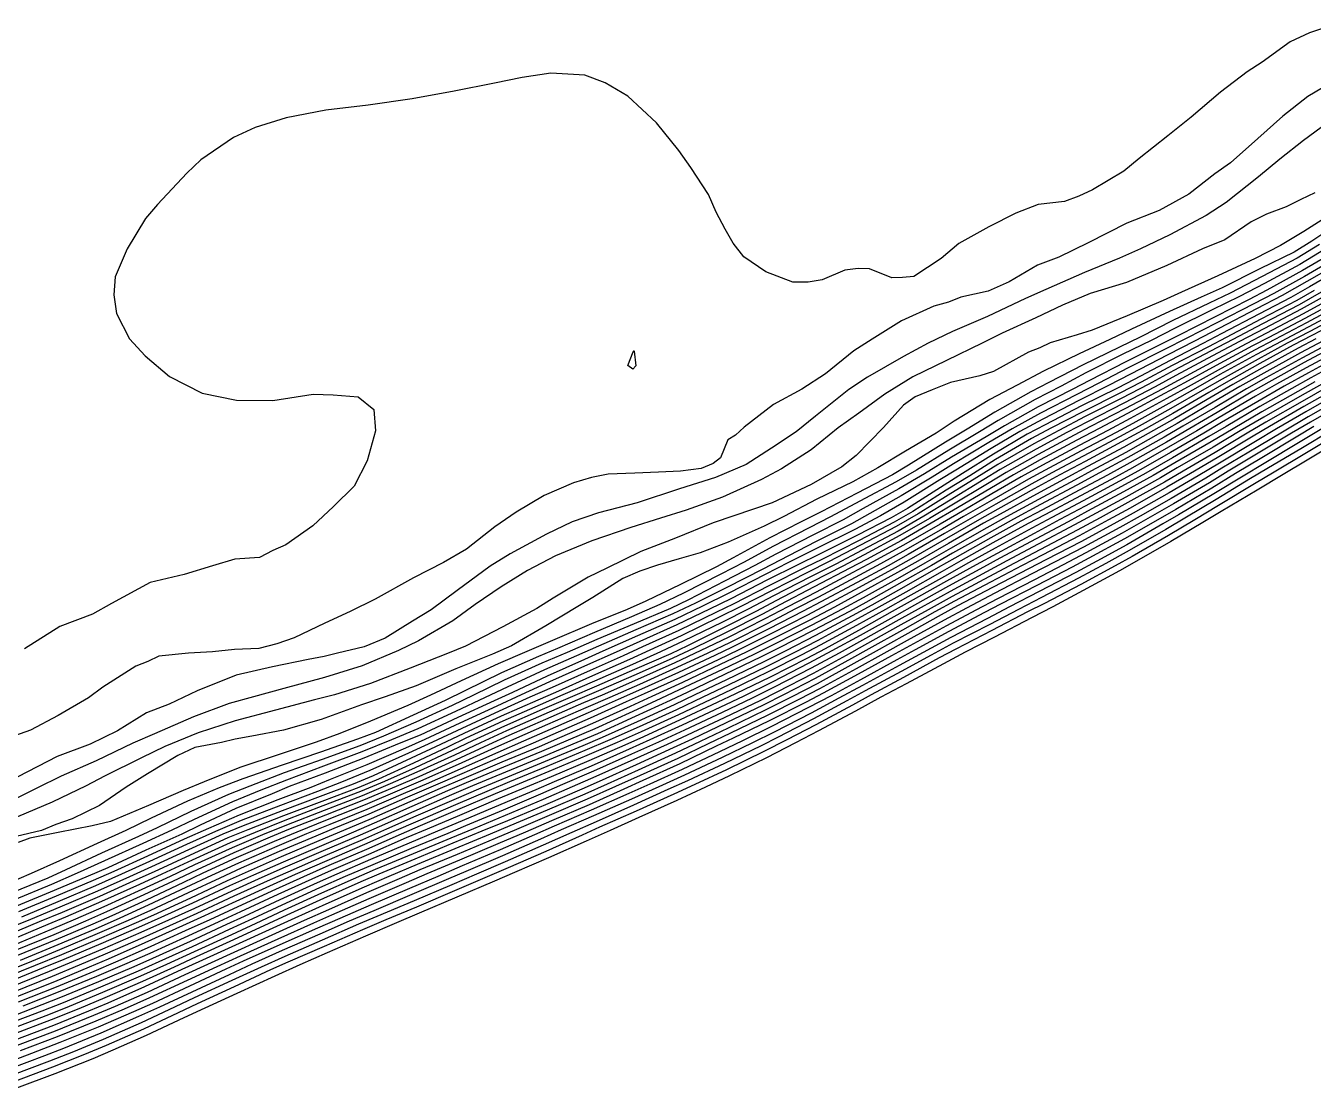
# Model space of a CAD drawing. Header units: feet. Extents: x 333642 to 335017, y 470420 to 471851.
# Drawn here: x 334349.1 to 334493.5, y 470448.7 to 470567.8 of the extents above; entities that cross this region are included whole.
import ezdxf

# ---------------------------------------------------------------- set-up
doc = ezdxf.new("R2010")
doc.units = ezdxf.units.FT
doc.header["$MEASUREMENT"] = 0
doc.layers.add('Contour', color=7, linetype='CONTINUOUS', true_color=0xffffff)

msp = doc.modelspace()

# ---------------------------------------------------------------- linework, layer by layer
at = {"layer": 'Contour', "color": 18, "linetype": 'Continuous', "true_color": 0x000000}
for points, elevation in [([(334495.411228, 470567.811142), (334493.085997, 470567.012875), (334490.903615, 470566.022968), (334487.75949, 470563.738068), (334486.095074, 470562.659394), (334483.082099, 470560.352023), (334479.816042, 470557.572614), (334477.179175, 470555.482964), (334473.957344, 470552.921071), (334472.255388, 470551.490764), (334468.727184, 470549.41479), (334467.197842, 470548.715827), (334465.589373, 470548.109781), (334462.634027, 470547.769231), (334460.118726, 470546.778044), (334457.096961, 470545.263892), (334453.742251, 470543.382172), (334451.774604, 470541.71138), (334448.680093, 470539.707075), (334447.429406, 470539.577859), (334446.227774, 470539.534275), (334443.702462, 470540.535449), (334442.441518, 470540.575112), (334440.971516, 470540.418332), (334438.427456, 470539.326402), (334436.85005, 470539.059794), (334435.102746, 470539.039933), (334432.092008, 470540.198465), (334429.629665, 470541.89854), (334428.409764, 470543.445278), (334427.52075, 470545.000333), (334426.52911, 470546.904319), (334425.66331, 470548.870446), (334423.673396, 470551.930434), (334422.328891, 470553.831512), (334419.825359, 470556.917423), (334416.599409, 470559.903583), (334414.069313, 470561.41056), (334411.801288, 470562.252279), (334407.960423, 470562.485087), (334404.752777, 470562.009581), (334401.651525, 470561.372145), (334397.117598, 470560.465325), (334392.406471, 470559.618247), (334387.495979, 470558.896914), (334382.724064, 470558.339297), (334378.27751, 470557.470426), (334374.799793, 470556.393245), (334372.373405, 470555.268424), (334368.705626, 470552.774324), (334367.148588, 470551.280057), (334363.839666, 470547.760352), (334362.518879, 470546.213761), (334360.441209, 470542.78423), (334359.097796, 470539.647565), (334358.949975, 470537.629341), (334359.253903, 470535.545505), (334360.721117, 470532.693956), (334362.466622, 470530.782391), (334365.186209, 470528.464128), (334368.854443, 470526.606961), (334372.704264, 470525.804591), (334376.809123, 470525.798721), (334381.334944, 470526.512846), (334383.549014, 470526.437927), (334386.352573, 470526.186334), (334388.108918, 470524.763915), (334388.322484, 470522.391996), (334387.3905, 470519.027963), (334385.928018, 470516.195289), (334383.584832, 470513.880743), (334381.262211, 470511.738803), (334378.259295, 470509.599322), (334376.799434, 470508.945535), (334375.301032, 470508.189209), (334372.52644, 470507.988807), (334370.034185, 470507.252384), (334366.836953, 470506.254591), (334363.02479, 470505.385712), (334358.699527, 470503.01965), (334356.55249, 470501.819971), (334352.887569, 470500.43336), (334348.942016, 470497.954735)], -2), ([(334496.007905, 470561.706247), (334492.887255, 470559.875669), (334490.068657, 470557.680996), (334487.284654, 470555.172779), (334484.196732, 470552.441447), (334482.439387, 470551.222484), (334479.543915, 470548.941509), (334476.213221, 470547.091796), (334472.581395, 470545.677633), (334468.249343, 470543.476027), (334464.970465, 470541.852412), (334462.555849, 470540.975549), (334459.392766, 470539.077265), (334457.02738, 470538.053884), (334453.978587, 470537.363054), (334452.568691, 470536.8135), (334450.954438, 470536.363079), (334447.306451, 470534.733538), (334444.036492, 470532.645319), (334441.970572, 470531.339867), (334438.766867, 470528.768624), (334436.120662, 470527.069143), (334432.934965, 470525.322969), (334429.654265, 470522.811834), (334428.694491, 470521.906977), (334427.83018, 470521.363456), (334427.010512, 470519.348251), (334426.178307, 470518.721179), (334424.824633, 470518.174382), (334422.508474, 470517.868271), (334420.037648, 470517.747898), (334417.401683, 470517.621444), (334414.397632, 470517.508328), (334412.530975, 470517.145185), (334410.512769, 470516.564085), (334407.213509, 470515.118857), (334404.079144, 470513.260234), (334401.707308, 470511.63635), (334398.525695, 470509.10078), (334395.954968, 470507.608778), (334392.567114, 470505.901011), (334388.255709, 470503.512722), (334385.478981, 470502.120845), (334382.635601, 470500.828715), (334379.200554, 470499.177413), (334377.259498, 470498.485437), (334375.21858, 470497.9567), (334372.505948, 470497.849493), (334370.025831, 470497.603305), (334367.3416, 470497.452529), (334364.012811, 470497.116682), (334362.777446, 470496.533877), (334361.410756, 470495.996546), (334357.720032, 470493.637409), (334356.11598, 470492.434573), (334352.729068, 470490.466529), (334349.607295, 470488.818884), (334347.188592, 470487.960452)], -2.5), ([(334495.075372, 470556.931433), (334492.383474, 470554.933036), (334489.763166, 470552.840756), (334487.362436, 470550.861037), (334483.714851, 470548.008251), (334481.47272, 470546.521266), (334477.406365, 470544.353351), (334474.114021, 470542.809747), (334471.767445, 470541.764381), (334467.817458, 470540.125182), (334463.510539, 470538.221673), (334461.214919, 470537.20646), (334456.971442, 470535.224284), (334453.039056, 470533.505617), (334450.312516, 470532.207832), (334447.546601, 470530.738489), (334443.489351, 470528.395711), (334441.401981, 470527.034048), (334437.657423, 470524.011619), (334435.499661, 470522.256473), (334432.727027, 470520.454769), (334429.888714, 470518.614645), (334426.440421, 470517.152659), (334422.408595, 470515.878619), (334417.666374, 470514.326002), (334413.335699, 470513.172254), (334410.361438, 470512.194344), (334407.480349, 470510.777152), (334403.400125, 470508.60409), (334401.162689, 470507.210335), (334397.454691, 470504.470847), (334394.568166, 470502.327833), (334392.47079, 470501.046143), (334389.393879, 470499.124886), (334387.048945, 470498.149627), (334384.036997, 470497.442131), (334382.535787, 470497.073383), (334380.757837, 470496.748173), (334376.762019, 470495.929784), (334372.69095, 470494.997502), (334368.305353, 470493.234392), (334365.166107, 470491.732783), (334362.613822, 470490.777004), (334359.36716, 470488.753316), (334356.315438, 470487.26076), (334352.585469, 470485.852304), (334348.205069, 470483.59463)], -3), ([(334493.681587, 470549.079857), (334492.103669, 470548.310408), (334490.440232, 470547.493025), (334488.262555, 470546.6673), (334486.536153, 470545.836515), (334483.589236, 470543.821882), (334481.083427, 470542.781666), (334477.079593, 470540.925037), (334472.54408, 470539.00832), (334468.473448, 470537.791221), (334465.376529, 470536.493575), (334462.379184, 470535.047504), (334458.616266, 470533.352996), (334456.357591, 470532.201733), (334452.361397, 470530.255319), (334448.579619, 470528.432285), (334445.422098, 470526.480813), (334442.510426, 470524.378427), (334440.215224, 470522.709384), (334437.176905, 470520.271185), (334433.85505, 470518.109971), (334431.590586, 470516.912426), (334427.248045, 470514.937169), (334423.142635, 470513.485711), (334420.291834, 470512.602749), (334416.962634, 470511.535414), (334412.558922, 470510.055691), (334408.506669, 470508.371126), (334405.345975, 470506.705381), (334402.389214, 470504.886125), (334399.472015, 470502.903505), (334396.983038, 470501.08951), (334393.146047, 470498.848374), (334390.888932, 470497.734958), (334386.80207, 470496.032947), (334382.586165, 470494.737936), (334378.03406, 470493.489048), (334374.634475, 470492.552926), (334371.908387, 470491.794537), (334367.885843, 470490.297482), (334363.521733, 470488.418818), (334361.093271, 470487.348185), (334356.967228, 470485.382001), (334353.041485, 470483.639664), (334350.322614, 470482.318703), (334347.473143, 470480.896276)], -3.5), ([(334497.159651, 470546.197736), (334493.331941, 470543.662664), (334491.364055, 470542.439003), (334487.512881, 470540.533827), (334483.262621, 470538.425435), (334480.923936, 470537.360212), (334477.377896, 470535.775832), (334473.115049, 470533.768116), (334470.687193, 470532.612972), (334467.239039, 470531.018318), (334463.224589, 470529.077153), (334460.294889, 470527.512883), (334457.229052, 470525.881731), (334453.223761, 470523.467955), (334451.190259, 470522.128805), (334447.754141, 470520.108766), (334444.66724, 470518.227052), (334441.833329, 470516.669813), (334437.812353, 470514.719682), (334434.109418, 470512.775319), (334431.886894, 470511.686465), (334427.856808, 470509.906359), (334424.722659, 470508.689053), (334422.35254, 470508.020678), (334419.926427, 470507.310663), (334417.94354, 470506.640728), (334416.035609, 470505.835142), (334412.699556, 470503.674772), (334411.007456, 470502.67775), (334407.430202, 470500.50051), (334403.548736, 470498.26928), (334401.449869, 470497.352622), (334397.334676, 470495.69837), (334392.889267, 470493.803332), (334389.392639, 470492.558608), (334386.726044, 470491.641723), (334382.219334, 470490.004265), (334377.995839, 470488.829764), (334374.426714, 470488.140295), (334372.559545, 470487.796531), (334371.053775, 470487.439884), (334368.049429, 470486.854032), (334366.12105, 470485.98615), (334362.736237, 470483.901356), (334360.33187, 470482.441016), (334357.367866, 470480.3489), (334354.300987, 470478.853269), (334352.447646, 470478.223038), (334350.849291, 470477.548352), (334348.013968, 470476.879026)], -4.5), ([(334496.13402, 470547.090714), (334492.451383, 470544.720817), (334489.82682, 470543.18454), (334486.973901, 470541.702499), (334482.785733, 470539.777158), (334478.706621, 470537.915936), (334476.676013, 470537.000794), (334472.610365, 470535.289017), (334468.699512, 470533.675017), (334467.000079, 470533.132814), (334463.999756, 470532.252627), (334462.820334, 470531.691481), (334461.556404, 470531.196931), (334457.631879, 470529.032393), (334456.085006, 470528.551199), (334452.789455, 470527.792578), (334450.764615, 470526.969615), (334448.827041, 470526.183325), (334447.524765, 470525.274277), (334445.289739, 470522.770102), (334442.240769, 470519.625288), (334440.629783, 470518.3642), (334437.179645, 470516.379413), (334432.804695, 470514.29341), (334428.499108, 470512.850101), (334426.186206, 470512.064182), (334421.972816, 470510.341902), (334418.080784, 470508.864216), (334414.248495, 470506.99406), (334412.155587, 470505.971079), (334408.22636, 470503.601682), (334406.394111, 470502.445845), (334402.607902, 470500.415137), (334398.420925, 470498.229693), (334396.379671, 470497.415132), (334392.210108, 470495.766727), (334387.743866, 470494.04801), (334383.721994, 470492.792559), (334381.47143, 470492.234592), (334377.101259, 470491.052055), (334372.585739, 470489.853518), (334368.405542, 470488.530707), (334364.675249, 470486.981512), (334362.07887, 470485.729057), (334357.920195, 470483.658422), (334355.870264, 470482.589037), (334352.04118, 470480.745108), (334348.170533, 470479.112873)], -4), ([(334495.066535, 470542.901863), (334491.991508, 470541.047786), (334488.011035, 470538.921979), (334485.233634, 470537.459106), (334482.169348, 470535.941934), (334478.018695, 470533.910024), (334475.299402, 470532.521751), (334472.132865, 470530.968324), (334468.00129, 470528.886115), (334465.207444, 470527.408559), (334462.285552, 470525.895847), (334458.159976, 470523.526348), (334456.068583, 470522.255837), (334452.6364, 470520.227808), (334448.991761, 470517.963687), (334446.700372, 470516.657369), (334442.64755, 470514.492726), (334439.350634, 470512.722076), (334436.956992, 470511.50815), (334432.885093, 470509.426983), (334429.648449, 470507.665027), (334427.04844, 470506.310681), (334422.845327, 470504.187065), (334420.213445, 470502.902302), (334417.037887, 470501.509797), (334412.887252, 470499.784134), (334408.734976, 470497.95965), (334406.597483, 470497.059055), (334402.456192, 470495.247141), (334398.322408, 470493.241242), (334396.127386, 470492.159956), (334392.525309, 470490.483706), (334388.305327, 470488.563157), (334386.296299, 470487.79414), (334382.142541, 470486.354864), (334377.858984, 470484.905643), (334373.418013, 470483.368546), (334370.779347, 470482.350636), (334367.214438, 470480.836706), (334363.152668, 470478.959906), (334360.315223, 470477.580229), (334357.0996, 470476.10831), (334352.851214, 470474.170617), (334349.697752, 470472.730406), (334346.934683, 470471.556387)], -5.5), ([(334494.190547, 470543.275795), (334491.703054, 470541.734427), (334487.775698, 470539.693989), (334484.168707, 470537.810578), (334481.829421, 470536.683881), (334477.744413, 470534.771195), (334474.08275, 470532.904436), (334471.764509, 470531.780817), (334467.674041, 470529.799323), (334463.82724, 470527.793641), (334461.803891, 470526.75488), (334457.79047, 470524.494902), (334454.666142, 470522.57359), (334452.24217, 470521.103822), (334448.109368, 470518.517933), (334446.283388, 470517.466447), (334442.339719, 470515.411545), (334438.281532, 470513.309349), (334436.040976, 470512.170441), (334432.532417, 470510.39265), (334428.414039, 470508.128002), (334426.575606, 470507.137182), (334422.504231, 470505.152938), (334418.619604, 470503.287165), (334416.540393, 470502.358975), (334412.538807, 470500.747611), (334408.161408, 470498.877452), (334405.294908, 470497.644284), (334402.066671, 470496.251704), (334397.904095, 470494.361426), (334394.483195, 470492.722654), (334391.940974, 470491.563735), (334387.7522, 470489.808124), (334384.298939, 470488.438345), (334381.642223, 470487.455142), (334377.505223, 470486.100251), (334373.087303, 470484.645715), (334369.110572, 470483.038284), (334366.722858, 470482.062201), (334362.84842, 470480.371067), (334358.600402, 470478.581972), (334356.511078, 470478.095886), (334352.703135, 470477.344081), (334349.545396, 470476.708876), (334348.218166, 470476.224828)], -5), ([(334495.946251, 470542.508546), (334492.270952, 470540.346555), (334488.300536, 470538.172624), (334486.300097, 470537.114087), (334482.4897, 470535.184535), (334478.361474, 470533.078745), (334476.508848, 470532.131103), (334472.47124, 470530.133352), (334468.390161, 470528.040502), (334466.538413, 470527.071721), (334462.65574, 470525.082041), (334458.855875, 470522.930106), (334456.82466, 470521.720774), (334452.900784, 470519.428), (334449.888662, 470517.545507), (334447.000068, 470515.865949), (334442.997924, 470513.65902), (334440.753284, 470512.406044), (334437.357469, 470510.700013), (334433.205529, 470508.547854), (334430.855737, 470507.274631), (334427.453791, 470505.512165), (334423.410901, 470503.41368), (334421.401568, 470502.461244), (334417.336527, 470500.738603), (334413.121019, 470498.96609), (334409.797632, 470497.540794), (334406.960907, 470496.324645), (334402.744581, 470494.423384), (334399.31204, 470492.756325), (334396.925519, 470491.599657), (334392.817405, 470489.704562), (334389.223487, 470488.140425), (334386.558034, 470487.076367), (334382.323315, 470485.53497), (334378.080334, 470484.014077), (334374.224132, 470482.51881), (334371.834461, 470481.5952), (334367.59551, 470479.708892), (334363.811653, 470477.879221), (334361.72487, 470476.87982), (334357.589376, 470475.006388), (334353.561998, 470473.134459), (334351.549825, 470472.223446), (334347.506501, 470470.555312)], -6), ([(334496.567606, 470542.035268), (334492.51713, 470539.701273), (334489.060571, 470537.787449), (334486.841188, 470536.635319), (334482.735885, 470534.534153), (334479.248554, 470532.744814), (334476.871004, 470531.532743), (334472.721392, 470529.43337), (334469.433429, 470527.740728), (334466.967092, 470526.471069), (334462.905819, 470524.377007), (334459.724778, 470522.6148), (334457.110214, 470521.071774), (334453.137003, 470518.690381), (334450.762977, 470517.200626), (334447.289598, 470515.099663), (334443.76963, 470513.106795), (334441.701472, 470511.948384), (334437.674204, 470509.92684), (334433.706633, 470507.893871), (334431.739277, 470506.867462), (334427.710854, 470504.817552), (334424.216267, 470503.042753), (334421.659459, 470501.85342), (334417.515345, 470500.058447), (334413.337894, 470498.244554), (334410.854026, 470497.157787), (334407.28104, 470495.589289), (334403.073281, 470493.65321), (334400.626171, 470492.477101), (334397.285651, 470490.91069), (334393.073, 470488.970663), (334390.115637, 470487.733353), (334386.787108, 470486.378658), (334382.485776, 470484.769988), (334378.311778, 470483.224523), (334375.462569, 470482.078929), (334372.268987, 470480.794053), (334367.985614, 470478.814544), (334365.46285, 470477.588438), (334362.215493, 470476.102261), (334357.929149, 470474.169564), (334354.835517, 470472.784718), (334351.972859, 470471.52167), (334347.818432, 470469.78461)], -6.5), ([(334496.842356, 470541.44505), (334492.764231, 470539.113647), (334490.023741, 470537.565355), (334487.138016, 470536.063381), (334482.98221, 470533.909916), (334480.175737, 470532.455908), (334477.166453, 470530.909889), (334473.005881, 470528.752893), (334470.542054, 470527.482681), (334467.266681, 470525.825242), (334463.152569, 470523.687033), (334460.587723, 470522.302308), (334457.372042, 470520.412171), (334453.41168, 470517.968642), (334451.61743, 470516.87435), (334447.597244, 470514.368104), (334444.960897, 470512.869847), (334442.063024, 470511.330958), (334437.923807, 470509.244814), (334434.650707, 470507.609981), (334432.033865, 470506.273369), (334427.92876, 470504.179791), (334424.998559, 470502.707986), (334421.885623, 470501.235356), (334417.714063, 470499.391908), (334413.821334, 470497.658744), (334411.75268, 470496.731317), (334407.579521, 470494.8746), (334403.668445, 470493.055547), (334401.608781, 470492.08991), (334397.559718, 470490.227258), (334393.32767, 470488.271778), (334390.964119, 470487.312902), (334386.996149, 470485.663362), (334382.672655, 470484.010073), (334378.617636, 470482.494126), (334376.700898, 470481.686138), (334372.636362, 470480.017216), (334368.636337, 470478.147217), (334366.582249, 470477.15346), (334362.549653, 470475.343238), (334358.270908, 470473.392026), (334356.067033, 470472.442719), (334352.274552, 470470.837483), (334348.042912, 470469.081614)], -7), ([(334497.083613, 470540.860664), (334493.054793, 470538.53855), (334490.990278, 470537.345732), (334487.40247, 470535.477982), (334483.253991, 470533.304067), (334481.097673, 470532.173467), (334477.447661, 470530.280279), (334473.402691, 470528.135141), (334471.536207, 470527.177646), (334467.517048, 470525.171557), (334463.406429, 470523.042239), (334461.42017, 470521.993237), (334457.618805, 470519.772138), (334454.160215, 470517.582304), (334452.076604, 470516.307804), (334447.972791, 470513.674139), (334446.142254, 470512.62593), (334442.364847, 470510.685568), (334438.183455, 470508.575304), (334435.591342, 470507.324217), (334432.28754, 470505.661689), (334428.157697, 470503.553246), (334425.791458, 470502.386016), (334422.10526, 470500.624391), (334417.959459, 470498.768255), (334414.95427, 470497.40739), (334412.107641, 470496.133831), (334407.841667, 470494.239743), (334404.651614, 470492.77447), (334401.911739, 470491.52521), (334397.771667, 470489.608038), (334393.839812, 470487.777049), (334391.664378, 470486.812938), (334387.348646, 470484.934814), (334383.232208, 470483.292307), (334381.050029, 470482.397823), (334377.372703, 470481.006267), (334373.02062, 470479.300659), (334369.560342, 470477.774715), (334366.859623, 470476.573472), (334362.754453, 470474.70124), (334358.968543, 470472.955032), (334356.651677, 470471.947708), (334352.489666, 470470.18803), (334348.261942, 470468.428952)], -7.5), ([(334494.377948, 470537.91956), (334491.897585, 470536.528882), (334487.819386, 470534.376401), (334484.469313, 470532.620265), (334481.981799, 470531.307558), (334477.867991, 470529.133149), (334474.967424, 470527.590919), (334472.021555, 470526.059193), (334467.926421, 470523.976411), (334464.955501, 470522.424715), (334462.165329, 470520.929507), (334458.111791, 470518.599331), (334455.764992, 470517.140016), (334452.550415, 470515.1712), (334449.190539, 470513.08998), (334446.721222, 470511.658141), (334442.724135, 470509.553903), (334439.135843, 470507.681778), (334436.845501, 470506.545456), (334432.729286, 470504.458142), (334429.291889, 470502.69329), (334426.855977, 470501.48145), (334422.593129, 470499.410199), (334419.098622, 470497.795342), (334416.800933, 470496.733095), (334412.66495, 470494.903343), (334408.493281, 470493.05502), (334406.512002, 470492.187476), (334402.387615, 470490.378392), (334398.211761, 470488.440423), (334395.610964, 470487.201341), (334392.309006, 470485.667618), (334388.043507, 470483.710935), (334385.812194, 470482.778108), (334382.106053, 470481.369575), (334377.836085, 470479.77559), (334373.480175, 470478.073709), (334371.179339, 470477.147577), (334367.318782, 470475.401892), (334363.176128, 470473.484649), (334360.710726, 470472.365528), (334357.132464, 470470.774484), (334352.908066, 470468.968166), (334349.59658, 470467.580069), (334346.855801, 470466.45796)], -8.5), ([(334495.184641, 470537.702575), (334492.133921, 470536.030795), (334488.02108, 470533.848329), (334485.227571, 470532.388324), (334482.207592, 470530.782805), (334478.093059, 470528.579778), (334475.756528, 470527.335265), (334472.235239, 470525.483122), (334468.17007, 470523.397273), (334465.846821, 470522.180707), (334462.406252, 470520.33316), (334458.375797, 470518.036927), (334456.542393, 470516.910746), (334452.751618, 470514.601152), (334449.826878, 470512.830397), (334446.927883, 470511.150435), (334442.908584, 470509.014897), (334439.929111, 470507.44026), (334437.083937, 470505.996598), (334432.95378, 470503.88466), (334430.171658, 470502.432378), (334427.140594, 470500.905541), (334422.902873, 470498.827929), (334420.273562, 470497.59783), (334417.120766, 470496.176601), (334412.888475, 470494.320436), (334409.320983, 470492.766072), (334406.768743, 470491.66165), (334402.576009, 470489.820425), (334398.45643, 470487.911774), (334396.463479, 470486.95041), (334392.558942, 470485.120037), (334388.632077, 470483.324029), (334386.430077, 470482.403381), (334382.284068, 470480.829938), (334377.98854, 470479.211122), (334373.987945, 470477.625946), (334371.734669, 470476.728906), (334367.536851, 470474.81533), (334363.481235, 470472.926417), (334361.540723, 470472.0503), (334357.348008, 470470.176582), (334353.171414, 470468.386124), (334350.602647, 470467.306907), (334347.134666, 470465.868815)], -9), ([(334495.992141, 470537.47314), (334492.352598, 470535.511747), (334488.241737, 470533.331388), (334485.980708, 470532.156795), (334482.421511, 470530.250862), (334478.348679, 470528.042068), (334476.533859, 470527.073336), (334472.447258, 470524.901752), (334468.515407, 470522.869074), (334466.672183, 470521.898682), (334462.637887, 470519.730523), (334459.035561, 470517.698117), (334456.970815, 470516.450749), (334452.951824, 470514.033449), (334450.467515, 470512.562923), (334447.12364, 470510.62946), (334443.119643, 470508.48596), (334440.729042, 470507.208011), (334437.303445, 470505.436458), (334433.206191, 470503.32446), (334431.059822, 470502.17292), (334427.423322, 470500.317309), (334423.292693, 470498.267689), (334421.425112, 470497.38964), (334417.378024, 470495.604294), (334413.111777, 470493.747444), (334410.146627, 470492.480696), (334406.993527, 470491.122723), (334402.776096, 470489.272814), (334399.177997, 470487.611688), (334396.900452, 470486.52555), (334392.757335, 470484.601843), (334389.302723, 470483.057588), (334386.624937, 470481.935973), (334382.413215, 470480.312238), (334378.140792, 470478.68294), (334374.802592, 470477.347755), (334371.994019, 470476.188721), (334367.763494, 470474.251673), (334364.359115, 470472.659714), (334361.827685, 470471.499726), (334357.567239, 470469.58822), (334353.552141, 470467.858623), (334351.567685, 470467.003771), (334347.396011, 470465.268987)], -9.5), ([(334496.550695, 470537.13253), (334492.552183, 470534.999517), (334488.513857, 470532.865), (334486.673905, 470531.906684), (334482.621767, 470529.722139), (334479.052478, 470527.763763), (334476.816751, 470526.552082), (334472.67711, 470524.322927), (334469.469294, 470522.63771), (334466.982877, 470521.327396), (334462.881599, 470519.126342), (334459.877547, 470517.454181), (334457.214247, 470515.886021), (334453.155907, 470513.474649), (334451.101817, 470512.282676), (334447.31756, 470510.1014), (334443.367828, 470507.973155), (334441.519144, 470506.976542), (334437.516814, 470504.872671), (334433.676394, 470502.883131), (334431.721145, 470501.837913), (334427.636778, 470499.756439), (334424.054403, 470497.999934), (334421.673385, 470496.889959), (334417.542967, 470495.053867), (334413.321823, 470493.212814), (334410.951323, 470492.20327), (334407.197474, 470490.573175), (334402.99889, 470488.735831), (334400.07582, 470487.391848), (334397.154925, 470486.018567), (334392.952578, 470484.090658), (334389.966565, 470482.78556), (334386.799436, 470481.45374), (334382.54627, 470479.793353), (334378.324476, 470478.166947), (334375.641177, 470477.082845), (334372.223652, 470475.633785), (334368.009789, 470473.696687), (334365.264022, 470472.398759), (334362.088821, 470470.929467), (334357.827002, 470469.007479), (334354.659516, 470467.627617), (334351.9369, 470466.446654), (334347.665042, 470464.669982)], -10), ([(334493.588406, 470538.133861), (334491.637804, 470537.008216), (334487.62752, 470534.910625), (334483.719595, 470532.859994), (334481.73446, 470531.81979), (334477.662374, 470529.696469), (334474.181645, 470527.849496), (334471.793518, 470526.624165), (334467.712333, 470524.568111), (334464.065986, 470522.670916), (334461.89437, 470521.51344), (334457.863559, 470519.177381), (334454.968335, 470517.356016), (334452.334569, 470515.738948), (334448.56426, 470513.350517), (334446.503247, 470512.156948), (334442.554461, 470510.101816), (334438.430987, 470507.980617), (334436.493348, 470507.043397), (334432.51634, 470505.041708), (334428.442292, 470502.962821), (334426.550392, 470502.040787), (334422.331684, 470500.006577), (334418.269884, 470498.164277), (334416.095076, 470497.16208), (334412.40255, 470495.51725), (334408.121725, 470493.61851), (334405.630755, 470492.499048), (334402.165782, 470490.956342), (334397.983266, 470489.017415), (334394.714256, 470487.485768), (334391.996224, 470486.243474), (334387.668048, 470484.307998), (334384.485272, 470483.002001), (334381.795617, 470481.932347), (334377.639357, 470480.384452), (334373.249788, 470478.670909), (334370.372052, 470477.455423), (334367.09735, 470475.993114), (334362.951282, 470474.086803), (334359.835327, 470472.652248), (334356.903786, 470471.363155), (334352.683151, 470469.564364), (334348.599865, 470467.854881)], -8), ([(334496.786571, 470536.662562), (334492.73181, 470534.507533), (334489.189411, 470532.633388), (334486.90395, 470531.426866), (334482.816629, 470529.202549), (334479.793098, 470527.516965), (334477.058087, 470526.001486), (334472.939549, 470523.753357), (334470.440629, 470522.419045), (334467.246257, 470520.737254), (334463.135599, 470518.535772), (334460.716186, 470517.207972), (334457.43212, 470515.311906), (334453.500268, 470512.999772), (334451.642465, 470511.929875), (334447.532757, 470509.565635), (334444.112388, 470507.696006), (334441.866788, 470506.491539), (334437.743809, 470504.304399), (334434.544413, 470502.645231), (334431.993075, 470501.296723), (334427.851636, 470499.200908), (334424.819485, 470497.732155), (334421.892435, 470496.367079), (334417.715205, 470494.501889), (334413.72144, 470492.755638), (334411.634247, 470491.86283), (334407.395384, 470490.015348), (334403.257985, 470488.211371), (334400.968498, 470487.165934), (334397.371394, 470485.500188), (334393.1529, 470483.588414), (334390.613606, 470482.501886), (334386.960337, 470480.961589), (334382.690033, 470479.276832), (334378.549929, 470477.668363), (334376.485481, 470476.822756), (334372.437487, 470475.070802), (334368.289686, 470473.157149), (334366.170757, 470472.140872), (334362.33629, 470470.346162), (334358.139105, 470468.441143), (334355.781449, 470467.400479), (334352.222784, 470465.87843), (334347.902822, 470464.090086)], -10.5), ([(334497.001073, 470536.179606), (334492.918011, 470534.019117), (334489.87762, 470532.413035), (334487.112598, 470530.934491), (334483.025453, 470528.690399), (334480.544737, 470527.279058), (334477.295262, 470525.440344), (334473.25198, 470523.20091), (334471.3999, 470522.197683), (334467.480543, 470520.13733), (334463.41151, 470517.971477), (334461.539609, 470516.949591), (334457.650129, 470514.737916), (334454.247159, 470512.75979), (334451.906455, 470511.405042), (334447.779949, 470509.037886), (334444.96131, 470507.473825), (334442.117041, 470505.939402), (334437.989483, 470503.742966), (334435.422481, 470502.410015), (334432.229933, 470500.739402), (334428.078678, 470498.654407), (334425.593159, 470497.46655), (334422.098653, 470495.82716), (334417.916739, 470493.950403), (334414.610537, 470492.492668), (334411.908064, 470491.315036), (334407.614865, 470489.448391), (334403.793012, 470487.785644), (334401.698779, 470486.844326), (334397.572314, 470484.972799), (334393.372286, 470483.096785), (334391.267715, 470482.212812), (334387.135262, 470480.450367), (334382.896519, 470478.755214), (334379.471659, 470477.387595), (334376.94518, 470476.33754), (334372.686597, 470474.487677), (334368.947625, 470472.766149), (334366.760347, 470471.722262), (334362.580827, 470469.758135), (334358.717832, 470468.000287), (334356.590525, 470467.055469), (334352.456893, 470465.303076), (334348.156951, 470463.527137)], -11), ([(334497.194034, 470535.677249), (334493.116981, 470533.537886), (334490.568109, 470532.198262), (334487.307729, 470530.434025), (334483.260739, 470528.192137), (334481.27797, 470527.049569), (334477.509128, 470524.881901), (334473.966586, 470522.903475), (334471.758983, 470521.69889), (334467.690952, 470519.540805), (334464.177302, 470517.667317), (334461.941268, 470516.449778), (334457.874372, 470514.164438), (334455.013472, 470512.52005), (334452.146156, 470510.865745), (334448.051642, 470508.520204), (334445.813987, 470507.260766), (334442.346986, 470505.376048), (334438.266802, 470503.196859), (334436.288465, 470502.167124), (334432.444745, 470500.173428), (334428.329386, 470498.122956), (334426.356879, 470497.191332), (334422.29612, 470495.27938), (334418.149636, 470493.41063), (334415.525501, 470492.2371), (334412.160671, 470490.74229), (334407.885538, 470488.880214), (334404.897179, 470487.572913), (334402.021211, 470486.31662), (334397.790111, 470484.436671), (334393.995006, 470482.776322), (334391.658122, 470481.789809), (334387.338747, 470479.931372), (334383.176268, 470478.243435), (334380.587899, 470477.171931), (334377.240953, 470475.773503), (334372.949416, 470473.903975), (334369.902515, 470472.500805), (334367.048284, 470471.158972), (334362.81926, 470469.177959), (334359.642426, 470467.740185), (334356.870296, 470466.514449), (334352.662381, 470464.732381), (334348.4466, 470462.990343)], -11.5), ([(334497.376404, 470535.168536), (334493.336363, 470533.069551), (334491.252516, 470531.979871), (334487.49994, 470529.924532), (334483.729031, 470527.814713), (334481.794214, 470526.685221), (334477.728301, 470524.321258), (334474.762976, 470522.654368), (334472.003834, 470521.136175), (334467.917088, 470518.950811), (334465.077485, 470517.432792), (334462.204132, 470515.876043), (334458.106861, 470513.599096), (334455.779581, 470512.273753), (334452.373704, 470510.316751), (334448.391735, 470508.033992), (334446.610359, 470507.025206), (334442.56769, 470504.807895), (334438.926964, 470502.854604), (334436.766677, 470501.721661), (334432.659956, 470499.604595), (334429.046316, 470497.819748), (334426.728803, 470496.718927), (334422.503649, 470494.728578), (334418.43167, 470492.888164), (334416.440024, 470491.978158), (334412.400905, 470490.158244), (334408.211388, 470488.327974), (334406.00259, 470487.356918), (334402.28199, 470485.770243), (334398.008859, 470483.906722), (334394.783509, 470482.5237), (334391.908247, 470481.292694), (334387.567532, 470479.410848), (334383.623847, 470477.784888), (334381.616056, 470476.92718), (334377.489291, 470475.196476), (334373.23343, 470473.334775), (334370.851548, 470472.235309), (334367.303133, 470470.580211), (334363.083008, 470468.609103), (334360.573097, 470467.483806), (334357.104773, 470465.961201), (334352.865715, 470464.172955), (334349.276873, 470462.698474), (334346.745224, 470461.677164)], -12), ([(334493.767821, 470532.693933), (334491.794362, 470531.65296), (334487.70815, 470529.400004), (334484.483002, 470527.581101), (334482.042036, 470526.143035), (334477.966781, 470523.761938), (334475.570099, 470522.405621), (334472.232447, 470520.555679), (334468.174946, 470518.374116), (334465.974869, 470517.196763), (334462.435877, 470515.290944), (334458.362382, 470513.045542), (334456.523391, 470512.011527), (334452.585688, 470509.758421), (334449.139653, 470507.781374), (334446.875834, 470506.500045), (334442.783788, 470504.235739), (334439.779044, 470502.615846), (334437.022851, 470501.164707), (334432.885161, 470499.039915), (334429.894172, 470497.568197), (334426.983911, 470496.174593), (334422.740399, 470494.170442), (334419.307708, 470492.595922), (334416.884602, 470491.480211), (334412.648952, 470489.566615), (334408.936462, 470487.953974), (334406.651206, 470486.96435), (334402.490226, 470485.219259), (334398.231524, 470483.392666), (334395.579336, 470482.262433), (334392.143589, 470480.774541), (334387.833899, 470478.886518), (334384.732949, 470477.569099), (334381.958283, 470476.395159), (334377.717456, 470474.606293), (334373.675457, 470472.833236), (334371.658238, 470471.916243), (334367.542336, 470469.993262), (334363.401072, 470468.064849), (334361.474712, 470467.210644), (334357.312201, 470465.397412), (334353.087374, 470463.623761), (334350.148491, 470462.424804), (334346.99226, 470461.138361)], -12.5), ([(334494.587547, 470532.471567), (334492.050208, 470531.12454), (334487.940905, 470528.862933), (334485.257442, 470527.343144), (334482.270966, 470525.58306), (334478.233392, 470523.216081), (334476.368405, 470522.152621), (334472.456903, 470519.970059), (334468.628204, 470517.902402), (334466.699606, 470516.866466), (334462.660336, 470514.700741), (334459.069398, 470512.736697), (334456.883057, 470511.515453), (334452.810235, 470509.200364), (334449.910613, 470507.536211), (334447.12084, 470505.953681), (334443.023782, 470503.672949), (334440.638239, 470502.380683), (334437.252771, 470500.594061), (334433.131955, 470498.486243), (334430.751774, 470497.315528), (334427.220514, 470495.61458), (334423.013174, 470493.620348), (334420.329572, 470492.365523), (334417.175508, 470490.912457), (334412.905515, 470488.983186), (334409.921029, 470487.700714), (334406.920282, 470486.431388), (334402.67329, 470484.669508), (334398.475194, 470482.897768), (334396.378585, 470482.004856), (334392.377476, 470480.246982), (334388.159277, 470478.376595), (334385.854257, 470477.371877), (334382.235968, 470475.841074), (334377.949177, 470474.019004), (334374.622597, 470472.562223), (334371.95102, 470471.356451), (334367.766008, 470469.41023), (334364.241545, 470467.790378), (334361.738657, 470466.678129), (334357.495596, 470464.835933), (334353.335817, 470463.095664), (334351.030173, 470462.144435), (334347.223549, 470460.583824)], -13), ([(334495.417275, 470532.260726), (334492.274247, 470530.582757), (334488.191259, 470528.340138), (334486.024422, 470527.105119), (334482.487819, 470525.016337), (334478.870731, 470522.889557), (334476.771264, 470521.679871), (334472.686027, 470519.386578), (334469.513323, 470517.662639), (334466.98064, 470516.303376), (334462.885878, 470514.115203), (334459.889329, 470512.489193), (334457.124575, 470510.955464), (334453.047394, 470508.649789), (334450.685632, 470507.291782), (334447.354845, 470505.396286), (334443.300977, 470503.126381), (334441.48438, 470502.137878), (334437.469974, 470500.016329), (334433.43913, 470497.962499), (334431.574876, 470497.041442), (334427.451967, 470495.04676), (334423.337616, 470493.088269), (334421.345023, 470492.139109), (334417.434488, 470490.331844), (334413.197591, 470488.41523), (334410.90118, 470487.436923), (334407.153645, 470485.869544), (334402.875318, 470484.107624), (334399.201687, 470482.569965), (334396.828163, 470481.551524), (334392.618044, 470479.703852), (334388.73755, 470477.976881), (334386.593849, 470477.035756), (334382.453515, 470475.279159), (334378.192218, 470473.449067), (334375.563383, 470472.296922), (334372.199078, 470470.778315), (334367.998453, 470468.834314), (334365.088871, 470467.511363), (334361.975109, 470466.11992), (334357.702534, 470464.267752), (334353.954281, 470462.695026), (334351.710539, 470461.754333), (334347.464753, 470460.013021)], -13.5), ([(334496.239808, 470532.050785), (334492.480847, 470530.032521), (334488.5129, 470527.856286), (334486.733336, 470526.832047), (334482.705719, 470524.447751), (334479.647173, 470522.645844), (334477.026025, 470521.118883), (334472.936925, 470518.810714), (334470.411168, 470517.430833), (334467.225264, 470515.722491), (334463.124687, 470513.539756), (334460.708516, 470512.240557), (334457.34288, 470510.384248), (334453.305481, 470508.119612), (334451.436709, 470507.049489), (334447.56539, 470504.847332), (334443.996971, 470502.846646), (334441.790114, 470501.637422), (334437.681064, 470499.446046), (334434.318858, 470497.719481), (334431.868409, 470496.494641), (334427.684722, 470494.47006), (334424.116728, 470492.768885), (334421.799723, 470491.663451), (334417.659042, 470489.750098), (334413.749423, 470487.988127), (334411.559358, 470487.054052), (334407.354093, 470485.29926), (334403.100671, 470483.55514), (334400.123426, 470482.311769), (334397.078496, 470481.003642), (334392.839831, 470479.161601), (334389.547424, 470477.702241), (334386.848473, 470476.518314), (334382.641343, 470474.718123), (334378.468925, 470472.903541), (334376.491078, 470472.035799), (334372.419337, 470470.189938), (334368.253921, 470468.272467), (334365.948712, 470467.227565), (334362.207717, 470465.538287), (334357.970979, 470463.696928), (334355.067583, 470462.462213), (334352.033616, 470461.187102), (334347.718747, 470459.433453)], -14), ([(334496.799345, 470531.668927), (334492.708507, 470529.456243), (334489.365661, 470527.618556), (334487.022308, 470526.268893), (334482.949115, 470523.869135), (334480.443966, 470522.393796), (334477.264809, 470520.539428), (334473.224794, 470518.250142), (334471.298992, 470517.194503), (334467.44792, 470515.13274), (334463.393131, 470512.980906), (334461.515378, 470511.978686), (334457.560884, 470509.805911), (334453.972883, 470507.80862), (334451.854961, 470506.604292), (334447.785213, 470504.298415), (334444.75082, 470502.597476), (334442.030834, 470501.097846), (334437.913995, 470498.883687), (334435.220061, 470497.486872), (334432.121322, 470495.928447), (334427.928201, 470493.898903), (334425.025865, 470492.517384), (334422.057243, 470491.107765), (334417.8701, 470489.179145), (334414.583278, 470487.716597), (334411.80458, 470486.521128), (334407.536578, 470484.734253), (334403.358682, 470483.025973), (334401.047148, 470482.057808), (334397.290766, 470480.442611), (334393.073334, 470478.628183), (334390.363593, 470477.434089), (334387.074219, 470475.987895), (334382.840273, 470474.164371), (334379.31467, 470472.611279), (334376.845558, 470471.519054), (334372.631755, 470469.60078), (334368.732389, 470467.812321), (334366.659494, 470466.863269), (334362.448309, 470464.947534), (334358.307582, 470463.143444), (334356.185175, 470462.230876), (334352.291288, 470460.60533), (334347.968744, 470458.866533)], -14.5), ([(334417.291014, 470531.387353), (334417.309705, 470531.32408), (334417.492603, 470529.666113), (334417.1824, 470529.293952), (334416.612796, 470529.708412), (334417.204816, 470531.248132), (334417.291014, 470531.387353), (334417.291014, 470531.387353)], -2), ([(334497.079619, 470531.119254), (334492.951922, 470528.877486), (334490.234561, 470527.383658), (334487.27406, 470525.691343), (334483.212499, 470523.303458), (334481.227268, 470522.13727), (334477.490512, 470519.954372), (334473.883106, 470517.901885), (334471.74373, 470516.725875), (334467.668846, 470514.534496), (334464.171937, 470512.670855), (334461.910547, 470511.464785), (334457.799549, 470509.221982), (334454.819472, 470507.579224), (334452.114871, 470506.064582), (334448.015846, 470503.755415), (334445.512936, 470502.351267), (334442.260548, 470500.546235), (334438.184379, 470498.335292), (334436.119523, 470497.253602), (334432.350957, 470495.350703), (334428.201165, 470493.341582), (334425.932799, 470492.265402), (334422.283688, 470490.538608), (334418.098495, 470488.618091), (334415.418987, 470487.437373), (334412.027115, 470485.963907), (334407.745628, 470484.162455), (334403.990193, 470482.620216), (334401.744042, 470481.682225), (334397.495153, 470479.866194), (334393.338403, 470478.102442), (334391.172131, 470477.157968), (334387.283441, 470475.447512), (334383.065726, 470473.620733), (334380.237432, 470472.357706), (334377.109324, 470470.953097), (334372.874857, 470469.012646), (334369.726264, 470467.562083), (334366.979425, 470466.297276), (334362.706217, 470464.350928), (334359.151076, 470462.803155), (334356.726275, 470461.764589), (334352.505959, 470460.012576), (334348.242862, 470458.314165)], -15), ([(334497.330089, 470530.556047), (334493.219512, 470528.315235), (334491.095346, 470527.144366), (334487.505815, 470525.103287), (334483.719583, 470522.88056), (334481.769139, 470521.733979), (334477.717745, 470519.368269), (334474.698012, 470517.644179), (334471.994825, 470516.148626), (334467.905097, 470513.940501), (334465.080361, 470512.425995), (334462.177484, 470510.878432), (334458.054304, 470508.645743), (334455.668193, 470507.343976), (334452.346868, 470505.511856), (334448.264461, 470503.227199), (334446.26072, 470502.105645), (334442.478221, 470499.994177), (334438.730695, 470497.947966), (334436.673765, 470496.861687), (334432.563553, 470494.772182), (334428.690991, 470492.891532), (334426.645359, 470491.920378), (334422.494752, 470489.962105), (334418.358477, 470488.07298), (334416.263446, 470487.149527), (334412.249548, 470485.383966), (334408.018031, 470483.587547), (334405.127351, 470482.375056), (334402.070244, 470481.097423), (334397.740313, 470479.262119), (334394.094605, 470477.731601), (334391.751135, 470476.730734), (334387.517084, 470474.886753), (334383.347662, 470473.081578), (334381.159106, 470472.102959), (334377.348757, 470470.374305), (334373.152651, 470468.438047), (334370.734043, 470467.313465), (334367.255811, 470465.712235), (334362.983905, 470463.763038), (334360.169205, 470462.540191), (334357.002087, 470461.189223), (334352.717238, 470459.416539), (334348.737227, 470457.845374)], -15.5), ([(334493.675537, 470527.865304), (334491.748892, 470526.794876), (334487.726854, 470524.513392), (334484.505192, 470522.622653), (334482.026456, 470521.157552), (334477.961209, 470518.787269), (334475.523581, 470517.39027), (334472.226978, 470515.5527), (334468.172086, 470513.359949), (334465.98797, 470512.181759), (334462.41749, 470510.280219), (334458.336822, 470508.087672), (334456.499354, 470507.091268), (334452.564689, 470504.949198), (334448.756333, 470502.830919), (334446.769419, 470501.722627), (334442.691462, 470499.442753), (334439.508485, 470497.693688), (334436.924605, 470496.31865), (334432.784439, 470494.198393), (334429.613225, 470492.646123), (334426.936602, 470491.366888), (334422.720846, 470489.37942), (334419.098779, 470487.730813), (334416.750192, 470486.678555), (334412.490239, 470484.794219), (334408.365976, 470483.029811), (334406.277598, 470482.128454), (334402.35968, 470480.483571), (334398.043991, 470478.65652), (334395.262746, 470477.491778), (334392.069003, 470476.15416), (334387.767467, 470474.307252), (334383.985541, 470472.674555), (334381.754827, 470471.687429), (334377.580265, 470469.785681), (334373.582034, 470467.93065), (334371.611163, 470467.003886), (334367.509547, 470465.118295), (334363.306399, 470463.194589), (334361.192053, 470462.273797), (334357.249616, 470460.591236), (334352.969479, 470458.821833), (334349.824521, 470457.587559), (334346.890209, 470456.451711)], -16), ([(334494.453464, 470527.615771), (334492.003862, 470526.243668), (334487.946645, 470523.932599), (334485.29651, 470522.375318), (334482.257997, 470520.569522), (334478.233675, 470518.218797), (334476.342357, 470517.129691), (334472.455707, 470514.947564), (334468.654032, 470512.885119), (334466.713545, 470511.833698), (334462.650157, 470509.673983), (334459.113169, 470507.793853), (334456.845277, 470506.570063), (334452.781645, 470504.380681), (334449.51677, 470502.575085), (334447.009517, 470501.175536), (334442.91877, 470498.892863), (334440.3023, 470497.444389), (334437.158448, 470495.755869), (334433.036204, 470493.634776), (334430.55234, 470492.406691), (334427.194181, 470490.793814), (334422.972293, 470488.802634), (334420.065142, 470487.474861), (334417.036126, 470486.106273), (334412.747821, 470484.201579), (334409.287299, 470482.704186), (334406.824592, 470481.631209), (334402.624559, 470479.858273), (334398.410601, 470478.072907), (334396.412465, 470477.245021), (334392.325995, 470475.556408), (334388.022719, 470473.731023), (334384.911226, 470472.393129), (334382.023726, 470471.117718), (334377.809985, 470469.199666), (334374.504757, 470467.66725), (334371.90611, 470466.446952), (334367.732202, 470464.531559), (334364.009692, 470462.829131), (334361.68374, 470461.798916), (334357.465348, 470459.987603), (334353.263801, 470458.247902), (334350.897054, 470457.313705), (334347.15811, 470455.87388)], -16.5), ([(334495.241838, 470527.37553), (334492.234074, 470525.679129), (334488.190699, 470523.364198), (334486.084534, 470522.12304), (334482.483706, 470519.970766), (334478.894069, 470517.86204), (334476.793863, 470516.645122), (334472.702278, 470514.332473), (334469.589321, 470512.632878), (334467.004072, 470511.235985), (334462.890666, 470509.064725), (334459.974025, 470507.535861), (334457.086699, 470505.993464), (334453.003893, 470503.817799), (334450.285196, 470502.324546), (334447.228115, 470500.61519), (334443.167694, 470498.354609), (334441.095064, 470497.19447), (334437.386993, 470495.184919), (334433.335068, 470493.08918), (334431.481154, 470492.160855), (334427.432, 470490.210577), (334423.260891, 470488.241812), (334421.037849, 470487.219341), (334417.292349, 470485.517559), (334413.039969, 470483.619558), (334410.377131, 470482.457443), (334407.118913, 470481.047369), (334402.856134, 470479.246599), (334399.319775, 470477.767677), (334396.742994, 470476.706745), (334392.518267, 470474.962829), (334388.28475, 470473.1806), (334385.82165, 470472.119734), (334382.25923, 470470.532431), (334378.06244, 470468.624056), (334375.439085, 470467.408129), (334372.154222, 470465.87265), (334367.954944, 470463.952021), (334364.861044, 470462.540188), (334361.941074, 470461.222233), (334357.689496, 470459.383465), (334353.955967, 470457.830931), (334351.635417, 470456.901365), (334347.392247, 470455.276258)], -17), ([(334496.02636, 470527.134116), (334492.452109, 470525.105679), (334488.577972, 470522.874561), (334486.747765, 470521.790764), (334482.716, 470519.369146), (334479.735766, 470517.606643), (334477.0677, 470516.049619), (334472.975219, 470513.72494), (334470.537512, 470512.387643), (334467.255752, 470510.618648), (334463.148133, 470508.467417), (334460.831111, 470507.272052), (334457.30087, 470505.404624), (334453.243883, 470503.266447), (334451.049637, 470502.068245), (334447.440141, 470500.043942), (334443.632657, 470497.92552), (334441.701967, 470496.836788), (334437.611343, 470494.60854), (334434.148311, 470492.814116), (334431.786693, 470491.622783), (334427.650769, 470489.623445), (334423.839201, 470487.820552), (334421.697751, 470486.817337), (334417.535957, 470484.920278), (334413.391079, 470483.058601), (334411.452593, 470482.205408), (334407.367516, 470480.449128), (334403.102837, 470478.646932), (334400.250178, 470477.470803), (334396.984982, 470476.128385), (334392.712533, 470474.365561), (334388.686391, 470472.680459), (334386.670012, 470471.813218), (334382.483704, 470469.935192), (334378.357359, 470468.063729), (334376.360003, 470467.138782), (334372.374869, 470465.287208), (334368.199108, 470463.385116), (334365.725789, 470462.255014), (334362.179351, 470460.628472), (334357.950715, 470458.786188), (334355.038398, 470457.57005), (334351.933341, 470456.317646), (334347.614694, 470454.672215)], -17.5), ([(334496.713753, 470526.830067), (334492.675097, 470524.523683), (334489.386452, 470522.617269), (334487.020066, 470521.205965), (334482.968087, 470518.769838), (334480.590759, 470517.351925), (334477.324441, 470515.434429), (334473.290751, 470513.135208), (334471.471619, 470512.134945), (334467.487755, 470509.991432), (334463.500514, 470507.916897), (334461.619757, 470506.960581), (334457.507513, 470504.805333), (334453.600175, 470502.764884), (334451.752399, 470501.757963), (334447.66848, 470499.461019), (334444.469496, 470497.684764), (334441.974517, 470496.27319), (334437.854041, 470494.02959), (334435.010709, 470492.557204), (334432.026614, 470491.044743), (334427.875688, 470489.0398), (334424.733612, 470487.547919), (334421.970236, 470486.242415), (334417.761813, 470484.324053), (334414.30078, 470482.766588), (334411.77949, 470481.654764), (334407.575414, 470479.845585), (334403.376412, 470478.068378), (334401.184025, 470477.163921), (334397.219098, 470475.510952), (334392.96968, 470473.744635), (334389.819133, 470472.406796), (334387.021897, 470471.198049), (334382.75427, 470469.30053), (334379.25416, 470467.730232), (334376.805829, 470466.624399), (334372.595052, 470464.691504), (334368.48458, 470462.832714), (334366.580828, 470461.963241), (334362.41516, 470460.026224), (334358.27257, 470458.207637), (334356.115497, 470457.303484), (334352.180947, 470455.706773), (334347.851124, 470454.062506)], -18), ([(334496.980552, 470526.263021), (334492.914272, 470523.937186), (334490.213992, 470522.364666), (334487.266519, 470520.601707), (334483.252615, 470518.185733), (334481.427914, 470517.0894), (334477.563069, 470514.810033), (334474.082978, 470512.814795), (334471.813804, 470511.556941), (334467.728021, 470509.347736), (334464.468748, 470507.639254), (334461.93934, 470506.33736), (334457.777964, 470504.170141), (334454.612175, 470502.513793), (334452.077967, 470501.150461), (334447.943917, 470498.858847), (334445.340372, 470497.426986), (334442.221602, 470495.683825), (334438.120442, 470493.46249), (334435.874366, 470492.301431), (334432.2443, 470490.454011), (334428.126433, 470488.467901), (334425.637725, 470487.281064), (334422.21091, 470485.651024), (334418.009469, 470483.73702), (334415.241727, 470482.490684), (334412.035956, 470481.06539), (334407.796147, 470479.236623), (334404.121194, 470477.675149), (334401.729463, 470476.672722), (334397.454482, 470474.878257), (334393.288151, 470473.13782), (334390.963097, 470472.135659), (334387.312111, 470470.559485), (334383.045196, 470468.675471), (334380.306742, 470467.454408), (334377.097565, 470466.016914), (334372.848308, 470464.078447), (334369.480191, 470462.549901), (334366.918578, 470461.370373), (334362.68081, 470459.399554), (334359.098267, 470457.829912), (334356.665835, 470456.802604), (334352.396192, 470455.073894), (334348.122485, 470453.455371)], -18.5), ([(334497.216969, 470525.678748), (334493.176313, 470523.365886), (334491.036819, 470522.110959), (334487.50042, 470519.987306), (334483.945692, 470517.847319), (334481.839218, 470516.570462), (334477.805259, 470514.18536), (334474.942779, 470512.534822), (334472.071217, 470510.922873), (334467.993813, 470508.71315), (334465.458194, 470507.371394), (334462.21817, 470505.692166), (334458.074316, 470503.546824), (334455.634988, 470502.269062), (334452.353517, 470500.524217), (334448.235394, 470498.270615), (334446.199576, 470497.158995), (334442.455476, 470495.083311), (334438.535026, 470492.97017), (334436.601957, 470491.971953), (334432.45401, 470489.854972), (334428.417921, 470487.913411), (334426.529239, 470487.006575), (334422.436104, 470485.050866), (334418.29686, 470483.167295), (334416.182654, 470482.214232), (334412.267259, 470480.45867), (334408.048003, 470478.634004), (334405.124012, 470477.382011), (334402.015907, 470476.050348), (334397.714526, 470474.234726), (334394.055014, 470472.689942), (334391.767062, 470471.701393), (334387.576448, 470469.903261), (334383.382955, 470468.067084), (334381.343212, 470467.168286), (334377.352818, 470465.39369), (334373.128856, 470463.478252), (334370.502478, 470462.281562), (334367.199238, 470460.750246), (334362.963966, 470458.779688), (334360.114164, 470457.539069), (334356.936667, 470456.185338), (334352.608382, 470454.43692), (334348.454335, 470452.870472)], -19), ([(334493.567146, 470522.85907), (334491.753607, 470521.784923), (334487.738181, 470519.367637), (334484.778716, 470517.589737), (334482.10262, 470515.958709), (334478.066414, 470513.570522), (334475.808319, 470512.259627), (334472.31479, 470510.274433), (334468.305283, 470508.097942), (334466.439031, 470507.097338), (334462.477312, 470505.035568), (334458.430039, 470502.9512), (334456.626261, 470502.001533), (334452.605208, 470499.880664), (334448.832806, 470497.834731), (334446.771446, 470496.705859), (334442.695763, 470494.463322), (334439.403304, 470492.680046), (334436.893797, 470491.360742), (334432.715883, 470489.217387), (334429.462802, 470487.630651), (334426.909847, 470486.398115), (334422.701663, 470484.409328), (334419.067197, 470482.770115), (334416.720647, 470481.719486), (334412.495582, 470479.834996), (334408.349838, 470478.043534), (334406.140573, 470477.085037), (334402.278371, 470475.403179), (334398.029876, 470473.594813), (334395.294786, 470472.41849), (334392.111568, 470471.049048), (334387.842172, 470469.229576), (334384.30705, 470467.698604), (334381.795228, 470466.60541), (334377.594797, 470464.753756), (334373.458722, 470462.893622), (334371.510991, 470462.005624), (334367.453859, 470460.118113), (334363.289894, 470458.178996), (334361.147641, 470457.233836), (334357.202343, 470455.526396), (334352.907615, 470453.780244), (334349.711461, 470452.552985), (334346.884209, 470451.478161)], -19.5), ([(334494.462548, 470522.591471), (334492.038041, 470521.145382), (334488.002212, 470518.733712), (334485.627922, 470517.316325), (334482.346906, 470515.323984), (334478.392882, 470512.98076), (334476.640768, 470511.959804), (334472.569485, 470509.61627), (334469.213334, 470507.777134), (334466.869725, 470506.512368), (334462.743651, 470504.355888), (334459.430315, 470502.653427), (334456.941753, 470501.349246), (334452.855559, 470499.213015), (334449.731531, 470497.537265), (334447.039094, 470496.06636), (334442.951854, 470493.841141), (334440.298189, 470492.393652), (334437.167055, 470490.722048), (334433.02423, 470488.59045), (334430.579925, 470487.379519), (334427.198137, 470485.74075), (334422.985365, 470483.768808), (334420.087277, 470482.467191), (334417.006178, 470481.083267), (334412.74967, 470479.191309), (334409.14927, 470477.625619), (334406.79934, 470476.590234), (334402.55341, 470474.732379), (334398.444595, 470472.974841), (334396.514573, 470472.136233), (334392.393203, 470470.375227), (334388.126259, 470468.567612), (334385.362822, 470467.381879), (334382.072504, 470465.946278), (334377.849233, 470464.095019), (334374.430806, 470462.556025), (334371.903063, 470461.395495), (334367.711687, 470459.450612), (334364.084011, 470457.764316), (334361.72695, 470456.687589), (334357.48401, 470454.836784), (334353.326328, 470453.132583), (334351.168189, 470452.27975), (334347.236513, 470450.79856)], -20), ([(334495.37563, 470522.328919), (334492.285603, 470520.484256), (334488.294203, 470518.115011), (334486.467127, 470517.023733), (334482.594724, 470514.67417), (334479.27724, 470512.695269), (334476.95305, 470511.327481), (334472.856837, 470508.953149), (334470.245795, 470507.510312), (334467.167339, 470505.845736), (334463.030743, 470503.685963), (334460.445902, 470502.365523), (334457.206384, 470500.673793), (334453.117406, 470498.556253), (334450.634187, 470497.240705), (334447.277722, 470495.410868), (334443.234124, 470493.233208), (334441.191912, 470492.10604), (334437.433613, 470490.072281), (334433.482772, 470488.033102), (334431.558529, 470487.068763), (334427.446507, 470485.069708), (334423.302005, 470483.147404), (334421.111402, 470482.160385), (334417.266343, 470480.420272), (334413.053709, 470478.548691), (334410.320365, 470477.33497), (334407.13076, 470475.917896), (334402.849381, 470474.044824), (334399.629607, 470472.664831), (334396.877225, 470471.488091), (334392.639685, 470469.684833), (334388.452965, 470467.925066), (334386.399613, 470467.060566), (334382.313957, 470465.269746), (334378.132464, 470463.448309), (334375.478187, 470462.25204), (334372.186287, 470460.7266), (334367.98718, 470458.783231), (334365.117312, 470457.440803), (334362.028778, 470456.001307), (334357.77537, 470454.140431), (334354.426289, 470452.757991), (334351.759799, 470451.69562), (334347.494203, 470450.093692)], -20.5), ([(334496.293809, 470522.049809), (334492.542101, 470519.793972), (334489.112303, 470517.755276), (334486.907931, 470516.432498), (334482.874273, 470514.007138), (334480.200071, 470512.407899), (334477.244719, 470510.663531), (334473.188129, 470508.307852), (334471.272665, 470507.239591), (334467.437723, 470505.165422), (334463.359548, 470503.038082), (334461.443055, 470502.070399), (334457.441485, 470499.987045), (334453.413458, 470497.915696), (334451.528411, 470496.921944), (334447.523259, 470494.734832), (334443.907147, 470492.794876), (334441.814633, 470491.63711), (334437.703505, 470489.40519), (334434.436529, 470487.720937), (334431.865304, 470486.419305), (334427.693745, 470484.374382), (334424.118935, 470482.715352), (334421.774446, 470481.643972), (334417.537673, 470479.731061), (334413.435438, 470477.918673), (334411.487489, 470477.04192), (334407.419433, 470475.226861), (334403.192067, 470473.376129), (334400.823294, 470472.355813), (334397.178663, 470470.797948), (334392.910911, 470468.980937), (334389.487679, 470467.545677), (334386.846873, 470466.435851), (334382.557881, 470464.568952), (334378.474524, 470462.81269), (334376.513897, 470461.93428), (334372.439376, 470460.044552), (334368.301593, 470458.136008), (334366.157816, 470457.119683), (334362.303328, 470455.296142), (334358.118306, 470453.460731), (334355.659434, 470452.441893), (334352.065957, 470451.007937), (334347.739928, 470449.38625)], -21), ([(334496.858065, 470521.521457), (334492.823386, 470519.084377), (334490.11314, 470517.474421), (334487.192169, 470515.726793), (334483.181066, 470513.350159), (334481.114236, 470512.114153), (334477.508755, 470509.985148), (334473.930106, 470507.911549), (334471.746981, 470506.677961), (334467.691735, 470504.468961), (334464.276784, 470502.663555), (334461.879809, 470501.425098), (334457.727409, 470499.256093), (334454.467599, 470497.560139), (334452.004246, 470496.259032), (334447.84764, 470494.017512), (334445.0073, 470492.507508), (334442.137435, 470490.951765), (334438.003407, 470488.733034), (334435.427939, 470487.40229), (334432.154423, 470485.728186), (334428.000992, 470483.676309), (334425.339623, 470482.418854), (334422.116097, 470480.926621), (334417.852219, 470479.005923), (334414.628627, 470477.57745), (334411.936008, 470476.373423), (334407.708963, 470474.501799), (334403.916834, 470472.852984), (334401.648389, 470471.881124), (334397.442142, 470470.086766), (334393.225666, 470468.291072), (334390.662038, 470467.201096), (334387.170667, 470465.701184), (334382.894488, 470463.83038), (334379.830294, 470462.491533), (334377.020375, 470461.245161), (334372.761236, 470459.298559), (334369.163151, 470457.652342), (334366.817245, 470456.553967), (334362.601099, 470454.559559), (334358.854348, 470452.92219), (334356.586745, 470451.975623), (334352.331672, 470450.274928), (334348.031047, 470448.658893)], -21.5)]:
    msp.add_lwpolyline(points, dxfattribs=dict(at, elevation=elevation))

doc.saveas('drawing.dxf')
